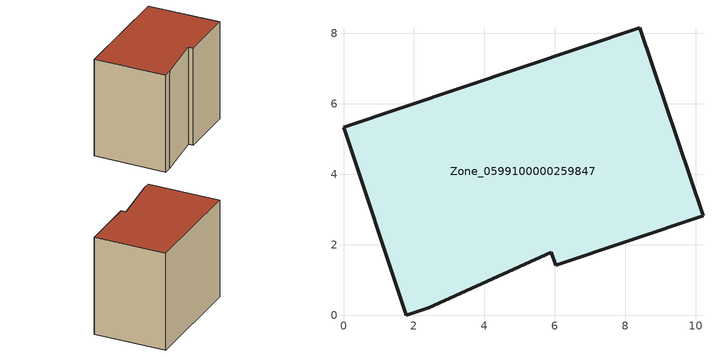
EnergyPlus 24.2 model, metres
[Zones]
Zone_0599100000259847
 floor ground (C_G): 10.2,2.82 6.02,1.42 5.9,1.79 2.41,0.21 1.78,0 0,5.33 8.41,8.15 z0.5
 wall outside (C_F): 2.41,0.21 5.9,1.79 6.02,1.42 10.2,2.82 8.41,8.15 0,5.33 1.78,0 2.41,0.21 z0.5:8.27
 roof outside (C_R): 6.02,1.42 10.2,2.82 8.41,8.15 0,5.33 1.78,0 2.41,0.21 5.9,1.79 z8.27
[BUILDING]
Pand.0599100000259847: North Axis=0; Terrain=City; Loads Convergence Tolerance Value=0.04; Temperature Convergence Tolerance Value=0.4; Solar Distribution=FullExterior; Maximum Number of Warmup Days=25; Minimum Number of Warmup Days=1
[Site:Location]
Rotterdam.The.Hague.AP_ZH_NLD Design_Conditions: Latitude=51.96; Longitude=4.45; Time Zone=1; Elevation=-4.5
[SITE:GROUNDTEMPERATURE:BUILDINGSURFACE]
18, 18, 18, 18, 18, 18, 18, 18, 18, 18, 18, 18
[MATERIAL] Thermal Absorptance=0.9; Solar Absorptance=0.7; Visible Absorptance=0.7
Name | Roughness | Thickness | Conductivity | Density | Specific Heat
G.TC.1975-1991 | MediumSmooth | 0.15 | 0.288461 | 540 | 1210
F.TC.1975-1991 | Rough | 0.3 | 0.230769 | 1920 | 840
R.TC.1975-1991 | MediumRough | 0.2 | 0.153846 | 1500 | 1000
[CONSTRUCTION]
C_G: G.TC.1975-1991
C_F: F.TC.1975-1991
C_R: R.TC.1975-1991
[ZONE]
Zone_0599100000259847: Type=1; Multiplier=1; Ceiling Height=Autocalculate; Volume=Autocalculate; Floor Area=autocalculate; Part of Total Floor Area=Yes
[ZONEINFILTRATION:DESIGNFLOWRATE]
Infil_Zone_0599100000259847: Zone or ZoneList or Space or SpaceList=Zone_0599100000259847; Schedule=AlwaysOn; Design Flow Rate Calculation Method=Flow/Area; Flow Rate per Floor Area=0.003; Constant Term Coefficient=1; Temperature Term Coefficient=0; Velocity Term Coefficient=0; Velocity Squared Term Coefficient=0
[HVACTEMPLATE:ZONE:IDEALLOADSAIRSYSTEM]
Zone_0599100000259847: Maximum Heating Supply Air Temperature=50; Minimum Cooling Supply Air Temperature=13; Maximum Heating Supply Air Humidity Ratio=0.0156; Minimum Cooling Supply Air Humidity Ratio=0.0077; Heating Limit=NoLimit; Cooling Limit=NoLimit; Dehumidification Control Type=ConstantSensibleHeatRatio; Cooling Sensible Heat Ratio=0.7; Dehumidification Setpoint=60; Humidification Control Type=None; Humidification Setpoint=30; Outdoor Air Method=None; Outdoor Air Flow Rate per Person=0.00944; Outdoor Air Flow Rate per Zone Floor Area=0; Outdoor Air Flow Rate per Zone=0; Demand Controlled Ventilation Type=None; Outdoor Air Economizer Type=NoEconomizer; Heat Recovery Type=None; Sensible Heat Recovery Effectiveness=0.7; Latent Heat Recovery Effectiveness=0.65
[ZONECONTROL:THERMOSTAT]
ThermostatControl_Zone_0599100000259847: Zone or ZoneList=Zone_0599100000259847; Control Type Schedule=DualSetpointControlType; Control 1=Thermostat_Zone_0599100000259847; Temperature Difference Between Cutout And Setpoint=0
[THERMOSTATSETPOINT:DUALSETPOINT]
Thermostat_Zone_0599100000259847: Heating Setpoint Temperature Schedule=HeatingSetpoint_Zone_0599100000259847; Cooling Setpoint Temperature Schedule=CoolingSetpoint_Zone_0599100000259847
[SCHEDULE:COMPACT]
HeatingSetpoint_Zone_0599100000259847: Through: 12/31, For: AllDays, Until: 24:00, 21
CoolingSetpoint_Zone_0599100000259847: Through: 12/31, For: AllDays, Until: 24:00, 24
DualSetpointControlType: Through: 12/31, For: AllDays, Until: 24:00, 4
AlwaysOn: Through: 12/31, For: AllDays, Until: 24:00, 1
